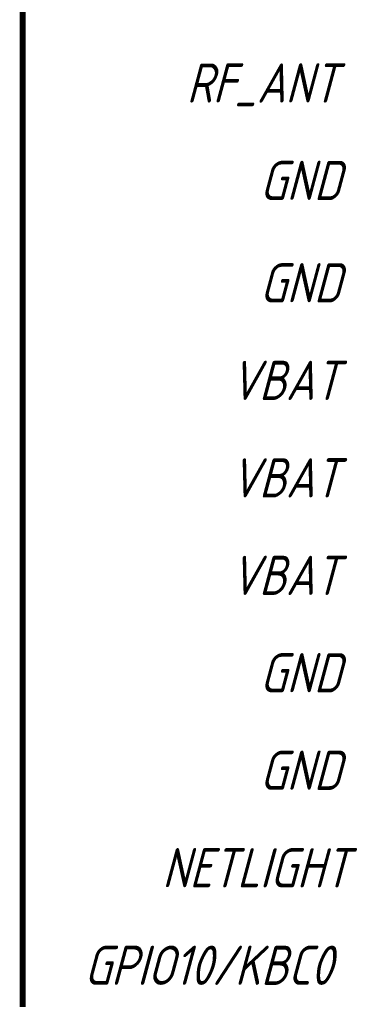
# Paper-space layout 'Layout1' of a CAD drawing. Extents: x -1 to 840, y -1 to 593.
# Drawn here: x 625.55 to 642.75, y 404.49 to 454.44 of the extents above; entities that cross this region are included whole.
import ezdxf

# ---------------------------------------------------------------- set-up
doc = ezdxf.new("R2010")
doc.units = 0
doc.header["$MEASUREMENT"] = 0
doc.layers.add('Sheet', color=255, linetype='CONTINUOUS')
doc.styles.add('GOST type A0', font='', dxfattribs={"oblique": 15, "height": 3.5})
doc.styles.get('GOST type A0').set_extended_font_data('GOST type A')

psp = doc.layouts.get("Layout1")

# ---------------------------------------------------------------- linework, layer by layer
at = {"layer": 'Sheet', "color": 7, "const_width": 0.3}
psp.add_lwpolyline([(625.698, 496.002), (625.698, 321.002)], dxfattribs=at)

# ---------------------------------------------------------------- texts
at = {"layer": 'Sheet', "color": 7, "style": 'GOST type A0', "oblique": 15}
for s, p in [('RF_ANT', (634.052, 450.21)), ('GND', (637.778, 445.239)), ('GND', (637.778, 440.02)), ('VBAT', (636.288, 435.049)), ('VBAT', (636.288, 430.078)), ('VBAT', (636.288, 425.108)), ('GND', (637.778, 420.137)), ('GND', (637.778, 415.166)), ('NETLIGHT', (632.809, 410.196)), ('GPIO10/KBC0', (628.834, 405.225))]:
    psp.add_text(s, height=2, dxfattribs=at).set_placement(p)

doc.saveas('drawing.dxf')
